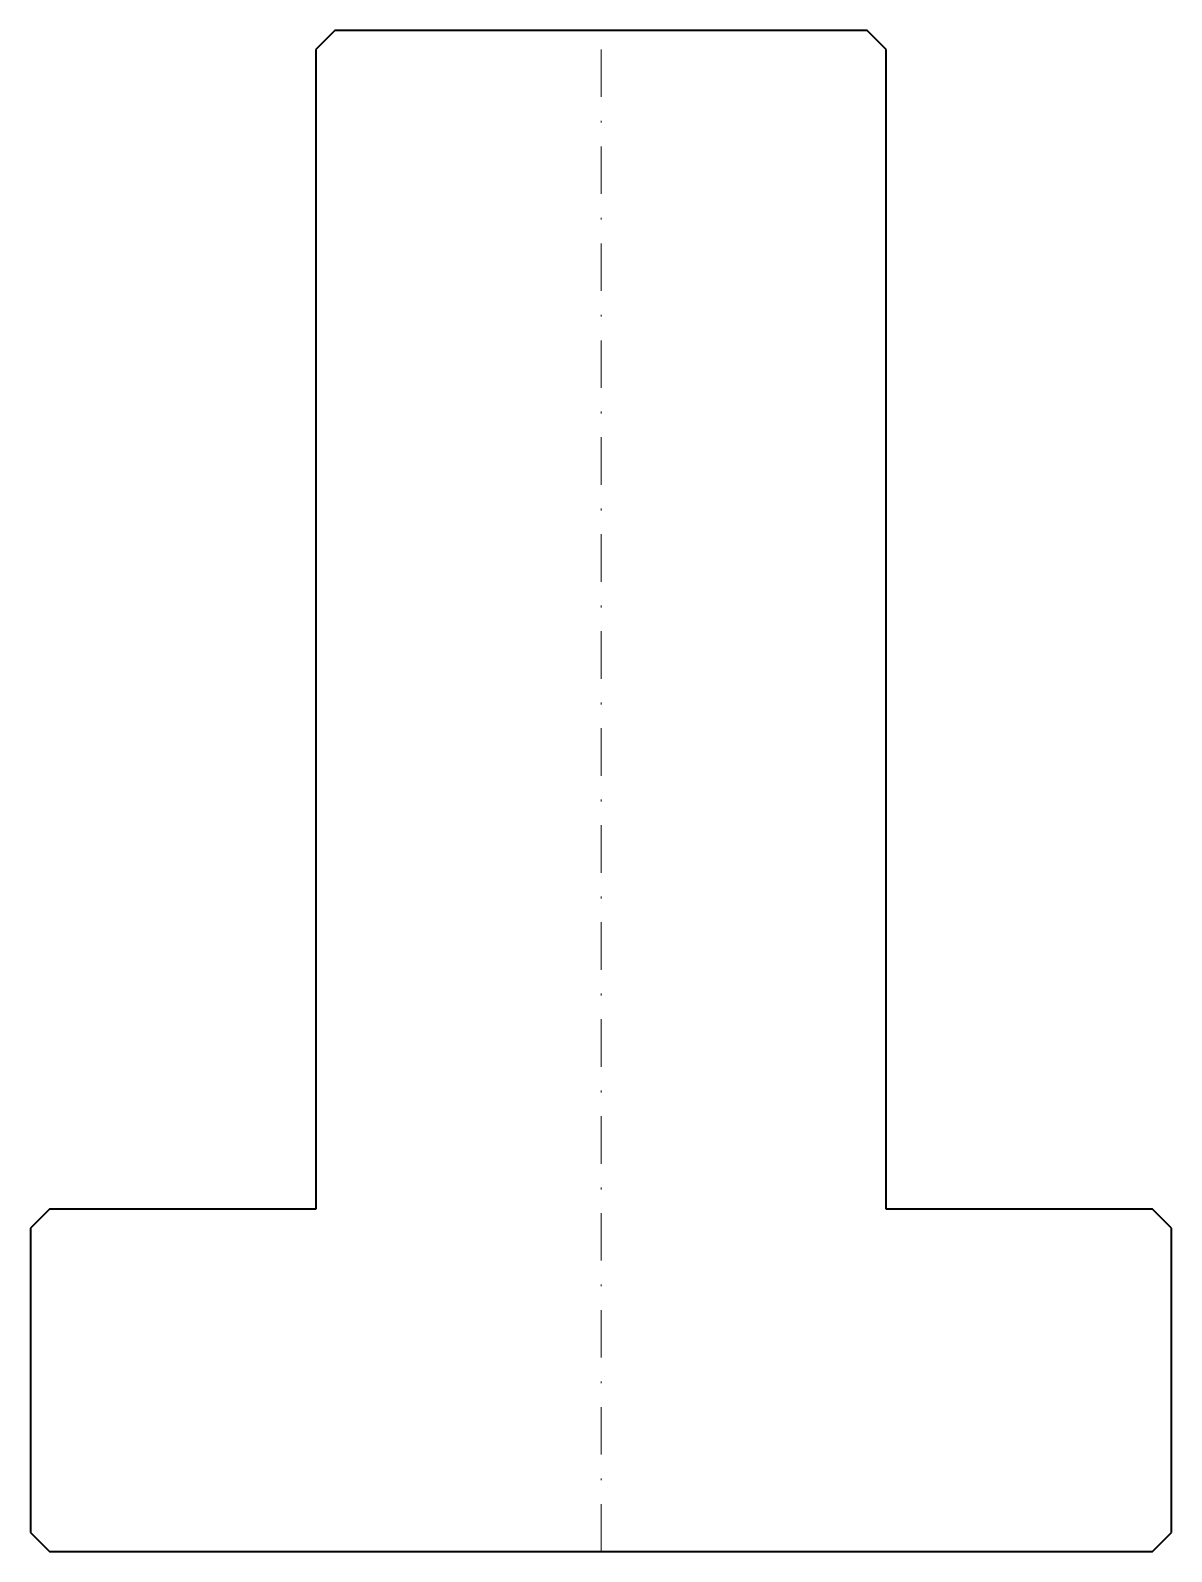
# Model space of a CAD drawing. Header units: millimetres. Extents: x -30 to 30, y -80 to 0.
import ezdxf

# ---------------------------------------------------------------- set-up
doc = ezdxf.new("R2010")
doc.units = ezdxf.units.MM
doc.header["$LTSCALE"] = 5
doc.linetypes.add('AUSGEZOGEN', pattern=[0])
doc.linetypes.add('DASHDOT', pattern=[1, 0.5, -0.25, 0, -0.25])
doc.layers.add('2', color=7, linetype='Continuous')
doc.layers.add('5', color=3, linetype='Continuous', true_color=0x00ff00)

msp = doc.modelspace()

# ---------------------------------------------------------------- linework, layer by layer
at = {"layer": '2', "color": 7, "linetype": 'AUSGEZOGEN', "lineweight": 35}
for p, q in [((-14, 0), (-15, -1)), ((14, 0), (-14, 0)), ((15, -1), (14, 0)), ((-15, -1), (-15, -62)), ((15, -62), (15, -1)), ((-29, -62), (-30, -63)), ((-15, -62), (-29, -62)), ((29, -62), (15, -62)), ((30, -63), (29, -62)), ((-30, -63), (-30, -79)), ((30, -79), (30, -63)), ((-30, -79), (-29, -80)), ((29, -80), (30, -79)), ((-29, -80), (29, -80))]:
    msp.add_line(p, q, dxfattribs=at)
at = {"layer": '5', "color": 3, "linetype": 'DASHDOT', "lineweight": 18, "true_color": 0x00ff00}
msp.add_line((0, -80), (0, 0), dxfattribs=at)

doc.saveas('drawing.dxf')
